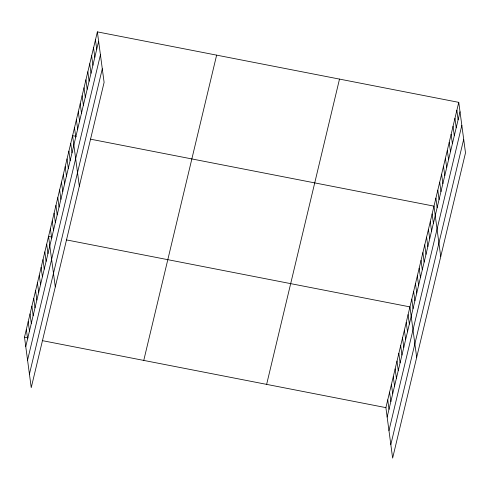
<?xml version="1.0" encoding="UTF-8"?>
<svg xmlns="http://www.w3.org/2000/svg" width="490" height="490" viewBox="0 0 490 490"><rect width="100%" height="100%" fill="white"/><g stroke="black" fill="none" stroke-linecap="round" stroke-linejoin="round"><path stroke-width="0.73" d="M97.369 31.881L104.107 82.363L31.238 387.645L24.5 337.157L97.369 31.881L458.763 102.355L465.5 152.843L392.631 458.119L385.893 407.637L458.763 102.355M25.756 346.571L98.625 41.295M27.563 360.126L100.432 54.849M29.431 374.091L102.294 68.808M143.76 360.413L216.629 55.137M266.634 384.38L339.503 79.098M387.149 417.051L460.018 111.775M388.962 430.606L461.831 125.324M390.824 444.571L463.693 139.289M76.14 136.367L72.594 135.675L79.331 186.157M90.338 139.136L433.987 206.149L440.724 256.638M52.093 237.105L48.547 236.413L55.284 286.901M66.291 239.873L409.94 306.893L416.678 357.382M24.5 337.157L28.046 337.849M42.244 340.617L385.893 407.637M456.858 110.342L458.113 119.756M454.953 118.323L456.208 127.743M453.048 126.31L454.304 135.724M451.143 134.291L452.399 143.711M449.232 142.278L450.494 151.692M447.327 150.265L448.583 159.679M445.422 158.246L446.678 167.66M443.517 166.232L444.773 175.647M441.613 174.213L442.868 183.634M439.708 182.2L440.963 191.614M437.803 190.181L439.058 199.602M435.892 198.168L437.154 207.582M432.137 213.903L433.393 223.318M430.287 221.652L431.543 231.066M428.438 229.4L429.693 238.814M426.588 237.148L427.844 246.568M424.738 244.896L425.994 254.316M422.888 252.65L424.144 262.064M421.039 260.398L422.294 269.812M419.189 268.146L420.445 277.561M417.339 275.894L418.595 285.315M415.489 283.649L416.745 293.063M413.64 291.397L414.895 300.811M411.79 299.145L413.046 308.559M408.09 314.641L409.346 324.062M406.241 322.396L407.496 331.81M404.391 330.144L405.647 339.558M402.541 337.892L403.797 347.306M400.691 345.64L401.947 355.06M398.842 353.388L400.097 362.808M396.992 361.142L398.248 370.556M395.142 368.89L396.398 378.305M393.292 376.639L394.548 386.053M391.443 384.387L392.698 393.807M389.593 392.135L390.849 401.555M387.743 399.889L388.999 409.303M95.464 39.861L96.72 49.276M93.559 47.849L94.815 57.263M91.648 55.829L92.91 65.243M89.744 63.816L90.999 73.231M87.839 71.797L89.094 81.218M85.934 79.784L87.189 89.198M84.029 87.765L85.285 97.185M82.124 95.752L83.38 105.166M80.219 103.733L81.475 113.153M78.308 111.72L79.564 121.134M76.403 119.707L77.659 129.121M74.498 127.688L75.754 137.102M70.744 143.423L71.999 152.837M68.894 151.171L70.15 160.585M67.044 158.919L68.3 168.339M65.195 166.667L66.45 176.088M63.345 174.422L64.6 183.836M61.495 182.17L62.751 191.584M59.645 189.918L60.901 199.332M57.796 197.666L59.051 207.086M55.946 205.42L57.201 214.834M54.096 213.168L55.352 222.583M52.246 220.917L53.502 230.331M50.397 228.665L51.652 238.079M46.697 244.167L47.953 253.581M44.847 251.915L46.103 261.329M42.998 259.663L44.253 269.077M41.148 267.411L42.403 276.832M39.298 275.16L40.554 284.58M37.448 282.914L38.704 292.328M35.599 290.662L36.854 300.076M33.749 298.41L35.004 307.824M31.899 306.158L33.155 315.578M30.049 313.906L31.305 323.327M28.2 321.661L29.455 331.075M26.35 329.409L27.605 338.823"/></g></svg>
